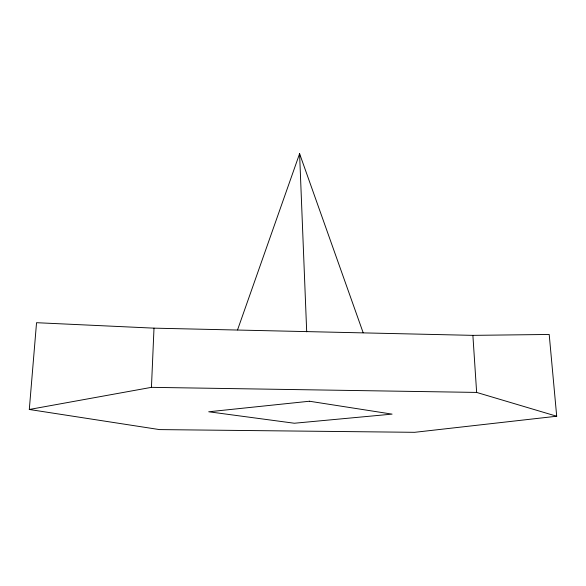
<?xml version="1.0" encoding="UTF-8"?>
<svg xmlns="http://www.w3.org/2000/svg" width="586" height="586" viewBox="0 0 586 586"><rect width="100%" height="100%" fill="white"/><g stroke="black" fill="none" stroke-linecap="round" stroke-linejoin="round"><path stroke-width="0.88" d="M29.3 409.475L151.444 387.346L154.001 328.153L472.887 335.36L549.199 334.46L556.7 416.236L414.639 432.314L159.509 429.597L29.3 409.475L36.544 322.696L154.001 328.153M237.542 329.911L299.593 153.686L363.166 332.738M151.444 387.346L476.638 392.422L556.7 416.236M472.887 335.36L476.638 392.422M299.593 153.686L306.698 331.808M309.467 401.234L208.719 411.775L294.348 423.238L392.071 414.126L309.467 401.234"/></g></svg>
